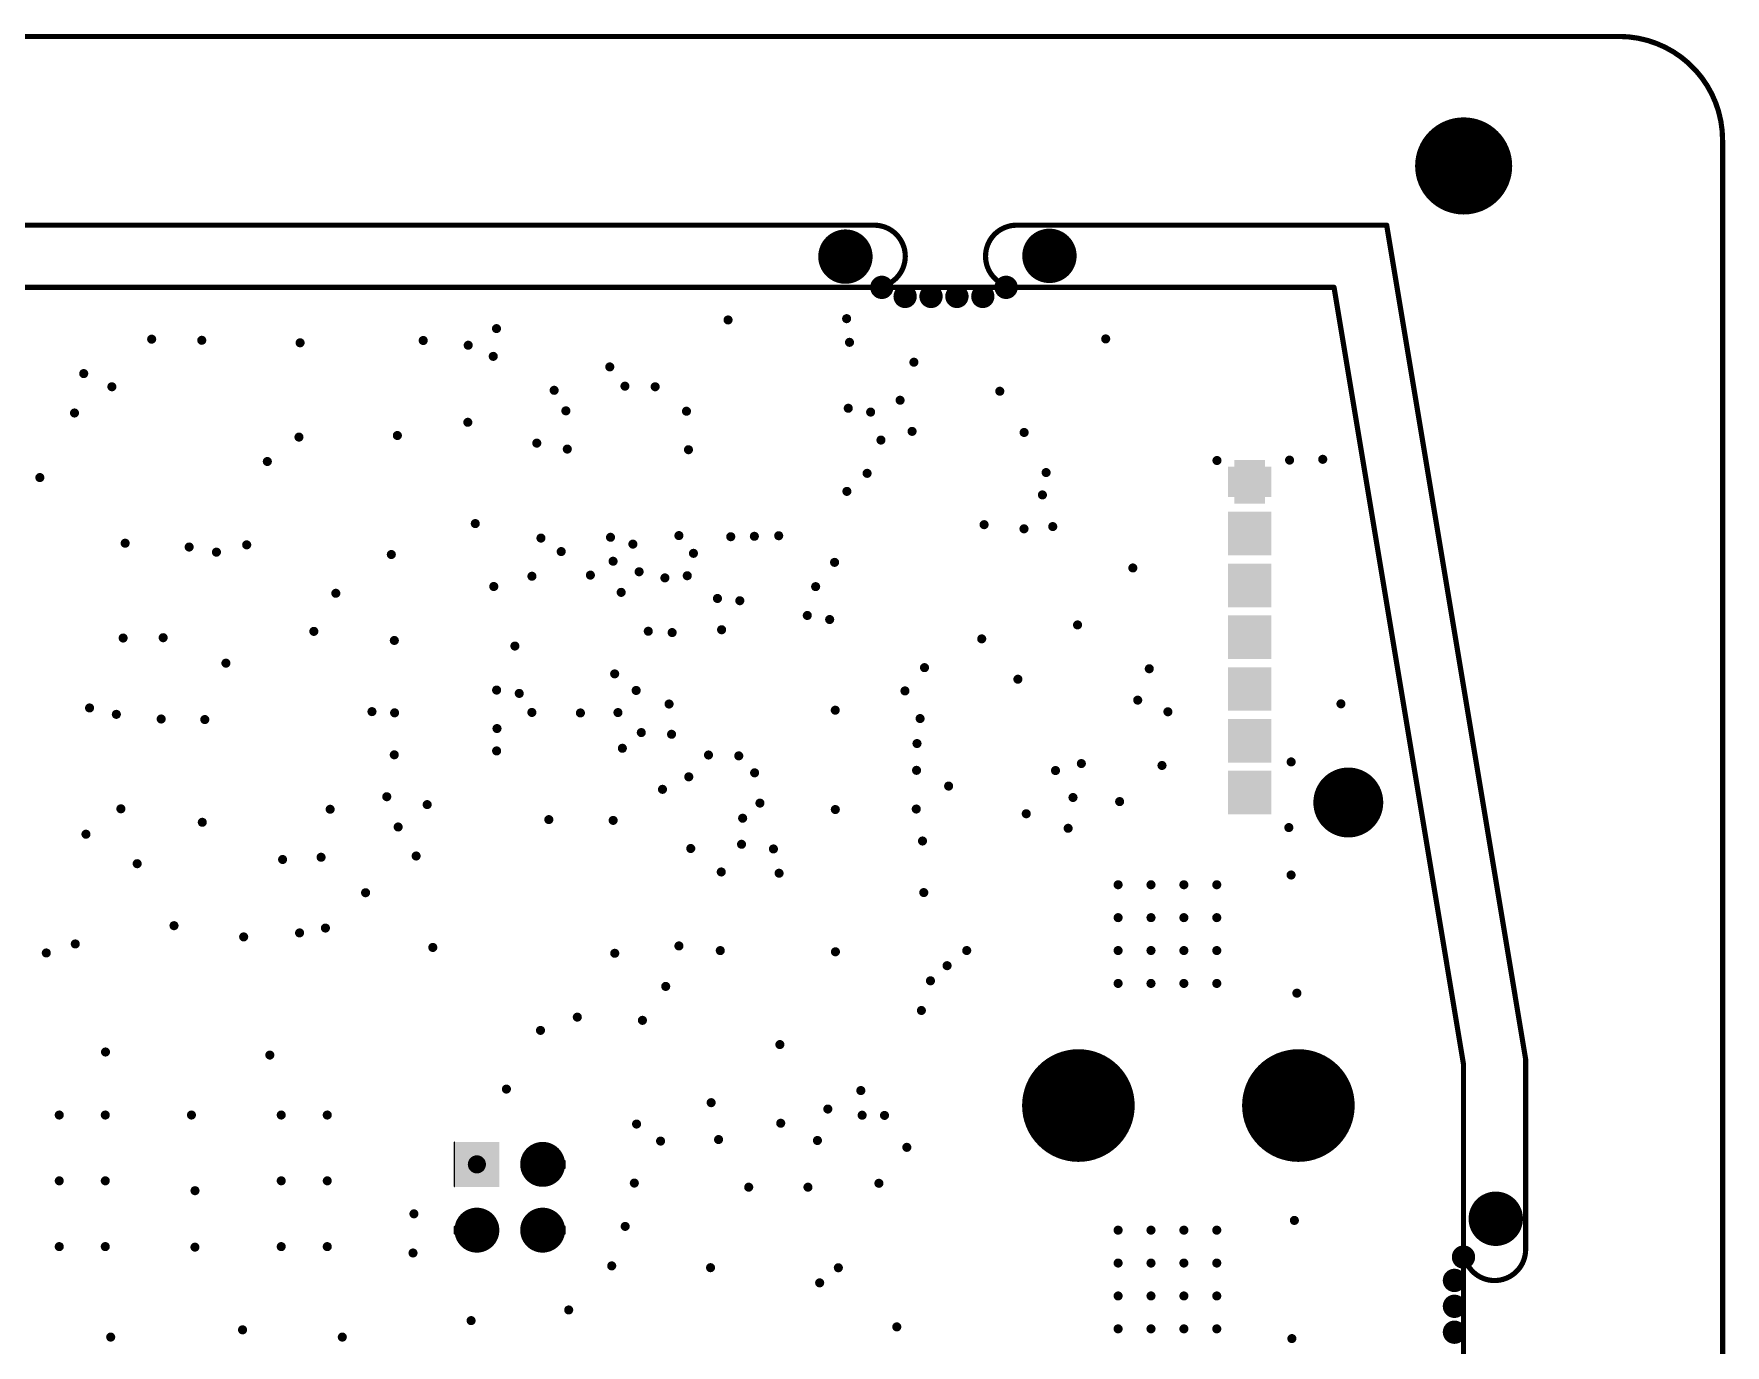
# Model space of a CAD drawing. Header units: inches. Extents: x -10 to 237, y -10 to 218.
# Drawn here: x 172 to 237.3, y 167.2 to 217.8 of the extents above; entities that cross this region are included whole.
import ezdxf

# ---------------------------------------------------------------- set-up
doc = ezdxf.new("R2010")
doc.units = ezdxf.units.IN
doc.header["$MEASUREMENT"] = 0
doc.layers.get('0').update_dxf_attribs({"color": 1})
doc.layers.add('1_DRL', color=12, linetype='Continuous')
doc.layers.add('3_GBS', color=52, linetype='Continuous')

# ---------------------------------------------------------------- blocks, each defined once
blk = doc.blocks.new('D11ROUND0_35001X0_35001')
at = {"const_width": 0.175005}
blk.add_lwpolyline([(0.087502, 0, 1), (-0.087502, 0, 1), (0.087502, 0)], format="xyb", dxfattribs=at)
blk = doc.blocks.new('D12ROUND0_7X0_7')
at = {"const_width": 0.35}
blk.add_lwpolyline([(0.175, 0, 1), (-0.175, 0, 1), (0.175, 0)], format="xyb", dxfattribs=at)
blk = doc.blocks.new('D15ROUND1_6X1_6')
at = {"const_width": 0.8}
blk.add_lwpolyline([(0.4, 0, 1), (-0.4, 0, 1), (0.4, 0)], format="xyb", dxfattribs=at)
blk = doc.blocks.new('D17ROUND4_05X4_05')
at = {"const_width": 2.025}
blk.add_lwpolyline([(1.0125, 0, 1), (-1.0125, 0, 1), (1.0125, 0)], format="xyb", dxfattribs=at)
blk = doc.blocks.new('D18ROUND3_55001X3_55001')
at = {"const_width": 1.775005}
blk.add_lwpolyline([(0.887502, 0, 1), (-0.887502, 0, 1), (0.887502, 0)], format="xyb", dxfattribs=at)
blk = doc.blocks.new('D19ROUND1_8X1_8')
at = {"const_width": 0.9}
blk.add_lwpolyline([(0.45, 0, 1), (-0.45, 0, 1), (0.45, 0)], format="xyb", dxfattribs=at)
blk = doc.blocks.new('D67RECTANGLE1_176X1_68399')
blk.add_solid([(-0.588, -0.841995), (0.588, -0.841995), (-0.588, 0.841995), (0.588, 0.841995)])
blk = doc.blocks.new('D68RECTANGLE1_68399X1_176')
blk.add_solid([(-0.841995, -0.588), (0.841995, -0.588), (-0.841995, 0.588), (0.841995, 0.588)])
blk = doc.blocks.new('D69RECTANGLE1_68399X1_684')
blk.add_solid([(-0.841995, -0.842), (0.841995, -0.842), (-0.841995, 0.842), (0.841995, 0.842)])
blk = doc.blocks.new('D64ROUND1_73479X1_73479')
at = {"const_width": 0.867395}
blk.add_lwpolyline([(0.433698, 0, 1), (-0.433698, 0, 1), (0.433698, 0)], format="xyb", dxfattribs=at)
blk = doc.blocks.new('D71ROUND2_69999X2_69999')
at = {"const_width": 1.349995}
blk.add_lwpolyline([(0.674998, 0, 1), (-0.674998, 0, 1), (0.674998, 0)], format="xyb", dxfattribs=at)
blk = doc.blocks.new('D73RECTANGLE1_73479X1_7348')
blk.add_solid([(-0.867395, -0.8674), (0.867395, -0.8674), (-0.867395, 0.8674), (0.867395, 0.8674)])
blk = doc.blocks.new('D75ROUND4_35X4_35')
at = {"const_width": 2.175}
blk.add_lwpolyline([(1.0875, 0, 1), (-1.0875, 0, 1), (1.0875, 0)], format="xyb", dxfattribs=at)
blk = doc.blocks.new('D81ROUND3_75001X3_75001')
at = {"const_width": 1.875005}
blk.add_lwpolyline([(0.937503, 0, 1), (-0.937503, 0, 1), (0.937503, 0)], format="xyb", dxfattribs=at)
blk = doc.blocks.new('D82ROUND0_9X0_9')
at = {"const_width": 0.45}
blk.add_lwpolyline([(0.225, 0, 1), (-0.225, 0, 1), (0.225, 0)], format="xyb", dxfattribs=at)
blk = doc.blocks.new('D87ROUND2_1X2_1')
at = {"const_width": 1.05}
blk.add_lwpolyline([(0.525, 0, 1), (-0.525, 0, 1), (0.525, 0)], format="xyb", dxfattribs=at)

msp = doc.modelspace()

# ---------------------------------------------------------------- linework, layer by layer
at = {"layer": '3_GBS', "const_width": 0.2}
for points in [[(233.19953, 217.73957), (-5.99999, 217.73957)], [(237.19953, -5.99999), (237.19953, 213.73958)], [(204.43459, 210.45277), (136.27473, 210.45277)], [(209.93458, 210.45277), (224.2264, 210.45277)], [(224.2264, 210.45277), (229.59383, 178.25636)], [(119.79603, 208.05277), (222.19338, 208.05277)], [(222.19338, 208.05277), (227.19462, 178.05291)], [(229.59383, 178.25636), (229.59383, 170.90967)], [(227.19462, 178.05291), (227.18954, 113.86977)]]:
    msp.add_lwpolyline(points, dxfattribs=at)
for points in [[(237.19953, 213.73958, 0.414214), (233.19953, 217.73957)], [(204.43459, 208.05277, 1), (204.43459, 210.45277)], [(209.93458, 208.05277, -0.414214), (208.73458, 209.25277), (208.73458, 209.25277, -0.414214), (209.93458, 210.45277)], [(229.59383, 170.90967, -0.414214), (228.39383, 169.70967), (228.39383, 169.70967, -0.414214), (227.19383, 170.90967)]]:
    msp.add_lwpolyline(points, format="xyb", dxfattribs=at)
at = {"layer": '3_GBS', "const_width": 0.1}
for points in [[(233.14953, 217.73957, 1), (233.24953, 217.73957, 1), (233.14953, 217.73957)], [(233.14953, 217.73957, 1), (233.24953, 217.73957, 1), (233.14953, 217.73957)], [(237.14953, 213.73958, 1), (237.24953, 213.73958, 1), (237.14953, 213.73958)], [(237.14953, 213.73958, 1), (237.24953, 213.73958, 1), (237.14953, 213.73958)], [(237.14953, 213.73958, 1), (237.24953, 213.73958, 1), (237.14953, 213.73958)], [(204.38459, 210.45277, 1), (204.48459, 210.45277, 1), (204.38459, 210.45277)], [(204.38459, 210.45277, 1), (204.48459, 210.45277, 1), (204.38459, 210.45277)], [(209.88458, 210.45277, 1), (209.98458, 210.45277, 1), (209.88458, 210.45277)], [(209.88458, 210.45277, 1), (209.98458, 210.45277, 1), (209.88458, 210.45277)], [(209.88458, 210.45277, 1), (209.98458, 210.45277, 1), (209.88458, 210.45277)], [(224.1764, 210.45277, 1), (224.2764, 210.45277, 1), (224.1764, 210.45277)], [(224.1764, 210.45277, 1), (224.2764, 210.45277, 1), (224.1764, 210.45277)], [(224.1764, 210.45277, 1), (224.2764, 210.45277, 1), (224.1764, 210.45277)], [(204.38459, 208.05277, 1), (204.48459, 208.05277, 1), (204.38459, 208.05277)], [(222.14338, 208.05277, 1), (222.24338, 208.05277, 1), (222.14338, 208.05277)], [(222.14338, 208.05277, 1), (222.24338, 208.05277, 1), (222.14338, 208.05277)], [(222.14338, 208.05277, 1), (222.24338, 208.05277, 1), (222.14338, 208.05277)], [(229.54383, 178.25636, 1), (229.64383, 178.25636, 1), (229.54383, 178.25636)], [(229.54383, 178.25636, 1), (229.64383, 178.25636, 1), (229.54383, 178.25636)], [(229.54383, 178.25636, 1), (229.64383, 178.25636, 1), (229.54383, 178.25636)], [(227.14462, 178.05291, 1), (227.24462, 178.05291, 1), (227.14462, 178.05291)], [(227.14462, 178.05291, 1), (227.24462, 178.05291, 1), (227.14462, 178.05291)], [(227.14462, 178.05291, 1), (227.24462, 178.05291, 1), (227.14462, 178.05291)], [(227.14383, 170.90967, 1), (227.24383, 170.90967, 1), (227.14383, 170.90967)], [(227.14383, 170.90967, 1), (227.24383, 170.90967, 1), (227.14383, 170.90967)], [(229.54383, 170.90967, 1), (229.64383, 170.90967, 1), (229.54383, 170.90967)], [(229.54383, 170.90967, 1), (229.64383, 170.90967, 1), (229.54383, 170.90967)]]:
    msp.add_lwpolyline(points, format="xyb", close=True, dxfattribs=at)
at = {"layer": '3_GBS'}
for points in [[(188.23098, 173.34297), (188.23098, 175.04658), (188.21602, 175.04658), (188.21602, 173.34297)], [(192.50351, 174.0529), (192.50351, 174.33665), (192.48855, 174.33665), (192.48855, 174.0529)], [(188.23098, 171.5129), (188.23098, 171.79665), (188.21602, 171.79665), (188.21602, 171.5129)], [(192.50351, 171.5129), (192.50351, 171.79665), (192.48855, 171.79665), (192.48855, 171.5129)]]:
    msp.add_lwpolyline(points, close=True, dxfattribs=at)

# ---------------------------------------------------------------- block references
at = {"layer": '1_DRL'}
for name, p in [('D18ROUND3_55001X3_55001', (227.19955, 212.73958)), ('D19ROUND1_8X1_8', (203.32304, 209.23857)), ('D19ROUND1_8X1_8', (211.20222, 209.26859)), ('D12ROUND0_7X0_7', (204.72916, 208.05277)), ('D12ROUND0_7X0_7', (209.52917, 208.0528)), ('D12ROUND0_7X0_7', (205.62918, 207.70278)), ('D12ROUND0_7X0_7', (206.62918, 207.70278)), ('D12ROUND0_7X0_7', (207.62918, 207.70278)), ('D12ROUND0_7X0_7', (208.62917, 207.70278)), ('D11ROUND0_35001X0_35001', (189.84669, 206.46039)), ('D11ROUND0_35001X0_35001', (198.79003, 206.79313)), ('D11ROUND0_35001X0_35001', (203.36965, 206.84393)), ('D11ROUND0_35001X0_35001', (176.52947, 206.05145)), ('D11ROUND0_35001X0_35001', (178.46495, 206.00827)), ('D11ROUND0_35001X0_35001', (182.26225, 205.91175)), ('D11ROUND0_35001X0_35001', (187.01713, 206.00065)), ('D11ROUND0_35001X0_35001', (188.75449, 205.81777)), ('D11ROUND0_35001X0_35001', (203.48141, 205.92953)), ('D11ROUND0_35001X0_35001', (213.37471, 206.06161)), ('D11ROUND0_35001X0_35001', (189.72223, 205.38851)), ('D11ROUND0_35001X0_35001', (194.22311, 204.98211)), ('D11ROUND0_35001X0_35001', (205.96807, 205.16245)), ('D11ROUND0_35001X0_35001', (173.90565, 204.72303)), ('D11ROUND0_35001X0_35001', (174.99277, 204.21503)), ('D11ROUND0_35001X0_35001', (192.07427, 204.07787)), ('D11ROUND0_35001X0_35001', (194.80731, 204.23789)), ('D11ROUND0_35001X0_35001', (195.97571, 204.21503)), ('D11ROUND0_35001X0_35001', (205.43467, 203.69433)), ('D11ROUND0_35001X0_35001', (209.28531, 204.04231)), ('D11ROUND0_35001X0_35001', (173.55005, 203.20157)), ('D11ROUND0_35001X0_35001', (192.52639, 203.28539)), ('D11ROUND0_35001X0_35001', (197.18475, 203.27015)), ('D11ROUND0_35001X0_35001', (203.43315, 203.38445)), ('D11ROUND0_35001X0_35001', (204.29675, 203.23713)), ('D11ROUND0_35001X0_35001', (186.01891, 202.33289)), ('D11ROUND0_35001X0_35001', (188.73925, 202.84343)), ('D11ROUND0_35001X0_35001', (205.89695, 202.49291)), ('D11ROUND0_35001X0_35001', (210.22511, 202.44973)), ('D11ROUND0_35001X0_35001', (182.21907, 202.27193)), ('D11ROUND0_35001X0_35001', (191.40371, 202.03825)), ('D11ROUND0_35001X0_35001', (192.58227, 201.80965)), ('D11ROUND0_35001X0_35001', (197.26095, 201.78425)), ('D11ROUND0_35001X0_35001', (204.69553, 202.15763)), ('D11ROUND0_35001X0_35001', (180.99733, 201.32959)), ('D11ROUND0_35001X0_35001', (217.67239, 201.36769)), ('D11ROUND0_35001X0_35001', (220.47655, 201.38293)), ('D11ROUND0_35001X0_35001', (221.75671, 201.41341)), ('D11ROUND0_35001X0_35001', (172.21147, 200.70983)), ('D11ROUND0_35001X0_35001', (204.15959, 200.87239)), ('D11ROUND0_35001X0_35001', (211.07347, 200.90287)), ('D11ROUND0_35001X0_35001', (203.37981, 200.17643)), ('D11ROUND0_35001X0_35001', (210.93123, 200.03927)), ('D11ROUND0_35001X0_35001', (189.02881, 198.93183)), ('D11ROUND0_35001X0_35001', (194.25105, 198.40351)), ('D11ROUND0_35001X0_35001', (196.89265, 198.46955)), ('D11ROUND0_35001X0_35001', (198.89417, 198.42637)), ('D11ROUND0_35001X0_35001', (199.80603, 198.44161)), ('D11ROUND0_35001X0_35001', (200.74583, 198.46447)), ('D11ROUND0_35001X0_35001', (208.67825, 198.89119)), ('D11ROUND0_35001X0_35001', (210.22003, 198.73117)), ('D11ROUND0_35001X0_35001', (211.33001, 198.81753)), ('D11ROUND0_35001X0_35001', (175.50585, 198.17491)), ('D11ROUND0_35001X0_35001', (177.97727, 198.02759)), ('D11ROUND0_35001X0_35001', (179.03137, 197.82947)), ('D11ROUND0_35001X0_35001', (180.19977, 198.11141)), ('D11ROUND0_35001X0_35001', (191.56373, 198.37303)), ('D11ROUND0_35001X0_35001', (192.34605, 197.85233)), ('D11ROUND0_35001X0_35001', (195.11465, 198.13935)), ('D11ROUND0_35001X0_35001', (197.45399, 197.78375)), ('D11ROUND0_35001X0_35001', (185.78523, 197.73803)), ('D11ROUND0_35001X0_35001', (194.35011, 197.47895)), ('D11ROUND0_35001X0_35001', (202.90483, 197.43577)), ('D11ROUND0_35001X0_35001', (214.42373, 197.21987)), ('D11ROUND0_35001X0_35001', (189.74255, 196.50359)), ('D11ROUND0_35001X0_35001', (191.21575, 196.89983)), ('D11ROUND0_35001X0_35001', (193.47381, 196.94301)), ('D11ROUND0_35001X0_35001', (195.35595, 197.07255)), ('D11ROUND0_35001X0_35001', (196.35163, 196.83633)), ('D11ROUND0_35001X0_35001', (197.21523, 196.92015)), ('D11ROUND0_35001X0_35001', (202.17331, 196.49851)), ('D11ROUND0_35001X0_35001', (183.64147, 196.24197)), ('D11ROUND0_35001X0_35001', (194.66253, 196.27753)), ('D11ROUND0_35001X0_35001', (198.38109, 196.04131)), ('D11ROUND0_35001X0_35001', (199.24469, 195.95495)), ('D11ROUND0_35001X0_35001', (201.85073, 195.38599)), ('D11ROUND0_35001X0_35001', (202.71433, 195.22851)), ('D11ROUND0_35001X0_35001', (175.42711, 194.51477)), ('D11ROUND0_35001X0_35001', (176.97397, 194.52747)), ('D11ROUND0_35001X0_35001', (182.79311, 194.77131)), ('D11ROUND0_35001X0_35001', (195.70901, 194.77639)), ('D11ROUND0_35001X0_35001', (196.63103, 194.72559)), ('D11ROUND0_35001X0_35001', (198.54111, 194.83481)), ('D11ROUND0_35001X0_35001', (208.58681, 194.48175)), ('D11ROUND0_35001X0_35001', (212.28759, 195.02023)), ('D11ROUND0_35001X0_35001', (185.90207, 194.42079)), ('D11ROUND0_35001X0_35001', (190.55789, 194.20489)), ('D11ROUND0_35001X0_35001', (179.39713, 193.54449)), ('D11ROUND0_35001X0_35001', (206.37701, 193.37177)), ('D11ROUND0_35001X0_35001', (215.05873, 193.32859)), ('D11ROUND0_35001X0_35001', (194.41107, 193.13047)), ('D11ROUND0_35001X0_35001', (209.98381, 192.92473)), ('D11ROUND0_35001X0_35001', (189.85177, 192.50563)), ('D11ROUND0_35001X0_35001', (190.72553, 192.37609)), ('D11ROUND0_35001X0_35001', (195.24165, 192.49039)), ('D11ROUND0_35001X0_35001', (196.51165, 191.96715)), ('D11ROUND0_35001X0_35001', (205.62263, 192.47261)), ('D11ROUND0_35001X0_35001', (214.61169, 192.11701)), ('D11ROUND0_35001X0_35001', (222.46029, 191.97477)), ('D11ROUND0_35001X0_35001', (174.13171, 191.81475)), ('D11ROUND0_35001X0_35001', (175.16549, 191.56837)), ('D11ROUND0_35001X0_35001', (176.89777, 191.38803)), ('D11ROUND0_35001X0_35001', (178.58179, 191.36771)), ('D11ROUND0_35001X0_35001', (185.03847, 191.67251)), ('D11ROUND0_35001X0_35001', (185.91223, 191.62679)), ('D11ROUND0_35001X0_35001', (191.21321, 191.64203)), ('D11ROUND0_35001X0_35001', (193.08773, 191.62171)), ('D11ROUND0_35001X0_35001', (194.53807, 191.63695)), ('D11ROUND0_35001X0_35001', (202.93023, 191.72839)), ('D11ROUND0_35001X0_35001', (206.20683, 191.40581)), ('D11ROUND0_35001X0_35001', (215.77755, 191.66743)), ('D11ROUND0_35001X0_35001', (189.86701, 191.01973)), ('D11ROUND0_35001X0_35001', (195.43977, 190.86479)), ('D11ROUND0_35001X0_35001', (196.60817, 190.79875)), ('D11ROUND0_35001X0_35001', (185.89953, 190.00627)), ('D11ROUND0_35001X0_35001', (189.85177, 190.15613)), ('D11ROUND0_35001X0_35001', (194.70825, 190.25773)), ('D11ROUND0_35001X0_35001', (198.03565, 189.99865)), ('D11ROUND0_35001X0_35001', (199.20405, 189.96563)), ('D11ROUND0_35001X0_35001', (206.08745, 190.44061)), ('D11ROUND0_35001X0_35001', (199.81619, 189.31031)), ('D11ROUND0_35001X0_35001', (206.06967, 189.40683)), ('D11ROUND0_35001X0_35001', (211.43669, 189.39921)), ('D11ROUND0_35001X0_35001', (212.43491, 189.66845)), ('D11ROUND0_35001X0_35001', (215.54895, 189.59479)), ('D11ROUND0_35001X0_35001', (220.53751, 189.73195)), ('D11ROUND0_35001X0_35001', (196.25765, 188.67277)), ('D11ROUND0_35001X0_35001', (197.27365, 189.15537)), ('D11ROUND0_35001X0_35001', (207.30919, 188.79977)), ('D15ROUND1_6X1_6', (222.74477, 188.16477)), ('D11ROUND0_35001X0_35001', (185.60997, 188.38829)), ('D11ROUND0_35001X0_35001', (187.16953, 188.08349)), ('D11ROUND0_35001X0_35001', (200.02193, 188.14191)), ('D11ROUND0_35001X0_35001', (212.11233, 188.35781)), ('D11ROUND0_35001X0_35001', (213.91319, 188.20033)), ('D11ROUND0_35001X0_35001', (175.34075, 187.92093)), ('D11ROUND0_35001X0_35001', (178.48527, 187.40023)), ('D11ROUND0_35001X0_35001', (183.42303, 187.90315)), ('D11ROUND0_35001X0_35001', (191.86853, 187.50437)), ('D11ROUND0_35001X0_35001', (194.35265, 187.47389)), ('D11ROUND0_35001X0_35001', (199.35391, 187.55771)), ('D11ROUND0_35001X0_35001', (202.93277, 187.89299)), ('D11ROUND0_35001X0_35001', (206.05951, 187.91331)), ('D11ROUND0_35001X0_35001', (210.30639, 187.73043)), ('D11ROUND0_35001X0_35001', (173.99201, 186.94049)), ('D11ROUND0_35001X0_35001', (186.04939, 187.21989)), ('D11ROUND0_35001X0_35001', (206.30081, 186.67887)), ('D11ROUND0_35001X0_35001', (211.92437, 187.16909)), ('D11ROUND0_35001X0_35001', (220.44861, 187.19703)), ('D11ROUND0_35001X0_35001', (183.07251, 186.05149)), ('D11ROUND0_35001X0_35001', (186.74281, 186.09975)), ('D11ROUND0_35001X0_35001', (197.34985, 186.38931)), ('D11ROUND0_35001X0_35001', (199.31073, 186.55187)), ('D11ROUND0_35001X0_35001', (200.54263, 186.37153)), ('D11ROUND0_35001X0_35001', (175.97067, 185.80257)), ('D11ROUND0_35001X0_35001', (181.58661, 185.96513)), ('D11ROUND0_35001X0_35001', (198.52841, 185.48253)), ('D11ROUND0_35001X0_35001', (200.76107, 185.43427)), ('D11ROUND0_35001X0_35001', (220.53497, 185.36569)), ('D11ROUND0_35001X0_35001', (206.34907, 184.68751)), ('D11ROUND0_35001X0_35001', (213.85477, 184.98977)), ('D11ROUND0_35001X0_35001', (215.12477, 184.98977)), ('D11ROUND0_35001X0_35001', (216.39477, 184.98977)), ('D11ROUND0_35001X0_35001', (217.66477, 184.98977)), ('D11ROUND0_35001X0_35001', (184.79209, 184.68243)), ('D11ROUND0_35001X0_35001', (177.39307, 183.40989)), ('D11ROUND0_35001X0_35001', (213.85477, 183.71977)), ('D11ROUND0_35001X0_35001', (215.12477, 183.71977)), ('D11ROUND0_35001X0_35001', (216.39477, 183.71977)), ('D11ROUND0_35001X0_35001', (217.66477, 183.71977)), ('D11ROUND0_35001X0_35001', (180.08293, 182.97555)), ('D11ROUND0_35001X0_35001', (182.24193, 183.13049)), ('D11ROUND0_35001X0_35001', (183.24015, 183.31845)), ('D11ROUND0_35001X0_35001', (172.46039, 182.35579)), ('D11ROUND0_35001X0_35001', (173.58053, 182.70377)), ('D11ROUND0_35001X0_35001', (187.38797, 182.56915)), ('D11ROUND0_35001X0_35001', (194.41361, 182.34309)), ('D11ROUND0_35001X0_35001', (196.89265, 182.62757)), ('D11ROUND0_35001X0_35001', (198.49031, 182.44723)), ('D11ROUND0_35001X0_35001', (202.93785, 182.40151)), ('D11ROUND0_35001X0_35001', (208.00769, 182.44977)), ('D11ROUND0_35001X0_35001', (213.85477, 182.44977)), ('D11ROUND0_35001X0_35001', (215.12477, 182.44977)), ('D11ROUND0_35001X0_35001', (216.39477, 182.44977)), ('D11ROUND0_35001X0_35001', (217.66477, 182.44977)), ('D11ROUND0_35001X0_35001', (207.24823, 181.86557)), ('D11ROUND0_35001X0_35001', (196.38211, 181.06547)), ('D11ROUND0_35001X0_35001', (206.60815, 181.28137)), ('D11ROUND0_35001X0_35001', (213.85477, 181.17977)), ('D11ROUND0_35001X0_35001', (215.12477, 181.17977)), ('D11ROUND0_35001X0_35001', (216.39477, 181.17977)), ('D11ROUND0_35001X0_35001', (217.66477, 181.17977)), ('D11ROUND0_35001X0_35001', (220.75849, 180.80385)), ('D11ROUND0_35001X0_35001', (206.25763, 180.13583)), ('D11ROUND0_35001X0_35001', (192.96835, 179.87929)), ('D11ROUND0_35001X0_35001', (195.48295, 179.75483)), ('D11ROUND0_35001X0_35001', (191.54595, 179.36621)), ('D11ROUND0_35001X0_35001', (200.79155, 178.82011)), ('D11ROUND0_35001X0_35001', (174.74639, 178.53309)), ('D11ROUND0_35001X0_35001', (181.09385, 178.41371)), ('D17ROUND4_05X4_05', (212.32061, 176.46553)), ('D17ROUND4_05X4_05', (220.81691, 176.46553)), ('D11ROUND0_35001X0_35001', (190.23023, 177.10053)), ('D11ROUND0_35001X0_35001', (203.91829, 177.04465)), ('D11ROUND0_35001X0_35001', (198.13725, 176.57729)), ('D11ROUND0_35001X0_35001', (202.64321, 176.33091)), ('D11ROUND0_35001X0_35001', (172.96077, 176.09977)), ('D11ROUND0_35001X0_35001', (174.73877, 176.09977)), ('D11ROUND0_35001X0_35001', (178.06617, 176.09977)), ('D11ROUND0_35001X0_35001', (181.53327, 176.09977)), ('D11ROUND0_35001X0_35001', (183.31127, 176.09977)), ('D11ROUND0_35001X0_35001', (195.25689, 175.75179)), ('D11ROUND0_35001X0_35001', (200.82457, 175.78227)), ('D11ROUND0_35001X0_35001', (203.96909, 176.09215)), ('D11ROUND0_35001X0_35001', (204.83269, 176.08453)), ('D11ROUND0_35001X0_35001', (196.18399, 175.09393)), ('D11ROUND0_35001X0_35001', (198.42427, 175.15235)), ('D11ROUND0_35001X0_35001', (202.24189, 175.11679)), ('D12ROUND0_7X0_7', (189.08977, 174.19477)), ('D12ROUND0_7X0_7', (191.62977, 174.19477)), ('D11ROUND0_35001X0_35001', (205.69375, 174.85263)), ('D11ROUND0_35001X0_35001', (172.96077, 173.55977)), ('D11ROUND0_35001X0_35001', (174.73877, 173.55977)), ('D11ROUND0_35001X0_35001', (178.20333, 173.17877)), ('D11ROUND0_35001X0_35001', (181.53327, 173.55977)), ('D11ROUND0_35001X0_35001', (183.31127, 173.55977)), ('D11ROUND0_35001X0_35001', (195.17053, 173.47341)), ('D11ROUND0_35001X0_35001', (199.58759, 173.31339)), ('D11ROUND0_35001X0_35001', (201.87613, 173.31339)), ('D11ROUND0_35001X0_35001', (204.61679, 173.46325)), ('D11ROUND0_35001X0_35001', (186.65899, 172.28469)), ('D19ROUND1_8X1_8', (228.43932, 172.09508)), ('D12ROUND0_7X0_7', (189.08977, 171.65477)), ('D12ROUND0_7X0_7', (191.62977, 171.65477)), ('D11ROUND0_35001X0_35001', (194.81747, 171.79955)), ('D11ROUND0_35001X0_35001', (213.85477, 171.65477)), ('D11ROUND0_35001X0_35001', (215.12477, 171.65477)), ('D11ROUND0_35001X0_35001', (216.39477, 171.65477)), ('D11ROUND0_35001X0_35001', (217.66477, 171.65477)), ('D11ROUND0_35001X0_35001', (220.66197, 172.03069)), ('D11ROUND0_35001X0_35001', (172.96077, 171.01977)), ('D11ROUND0_35001X0_35001', (174.73877, 171.01977)), ('D11ROUND0_35001X0_35001', (178.20079, 170.99945)), ('D11ROUND0_35001X0_35001', (181.53327, 171.01977)), ('D11ROUND0_35001X0_35001', (183.31127, 171.01977)), ('D11ROUND0_35001X0_35001', (186.62343, 170.77339)), ('D11ROUND0_35001X0_35001', (213.85477, 170.38477)), ('D11ROUND0_35001X0_35001', (215.12477, 170.38477)), ('D11ROUND0_35001X0_35001', (216.39477, 170.38477)), ('D11ROUND0_35001X0_35001', (217.66477, 170.38477)), ('D12ROUND0_7X0_7', (227.19383, 170.61508)), ('D11ROUND0_35001X0_35001', (194.29677, 170.27555)), ('D11ROUND0_35001X0_35001', (198.11439, 170.20697)), ('D11ROUND0_35001X0_35001', (203.04961, 170.20443)), ('D12ROUND0_7X0_7', (226.84384, 169.71508)), ('D11ROUND0_35001X0_35001', (202.32825, 169.62023)), ('D11ROUND0_35001X0_35001', (213.85477, 169.11477)), ('D11ROUND0_35001X0_35001', (215.12477, 169.11477)), ('D11ROUND0_35001X0_35001', (216.39477, 169.11477)), ('D11ROUND0_35001X0_35001', (217.66477, 169.11477)), ('D11ROUND0_35001X0_35001', (192.63561, 168.57375)), ('D12ROUND0_7X0_7', (226.84384, 168.71508)), ('D11ROUND0_35001X0_35001', (180.03975, 167.80667)), ('D11ROUND0_35001X0_35001', (188.86625, 168.16227)), ('D11ROUND0_35001X0_35001', (205.30767, 167.92097)), ('D11ROUND0_35001X0_35001', (213.85477, 167.84477)), ('D11ROUND0_35001X0_35001', (215.12477, 167.84477)), ('D11ROUND0_35001X0_35001', (216.39477, 167.84477)), ('D11ROUND0_35001X0_35001', (217.66477, 167.84477)), ('D12ROUND0_7X0_7', (226.84384, 167.71508)), ('D11ROUND0_35001X0_35001', (174.94705, 167.52727)), ('D11ROUND0_35001X0_35001', (183.89293, 167.52727)), ('D11ROUND0_35001X0_35001', (220.56545, 167.46885))]:
    msp.add_blockref(name, p, dxfattribs=at)
at = {"layer": '3_GBS'}
for name, p in [('D81ROUND3_75001X3_75001', (227.19955, 212.73958)), ('D87ROUND2_1X2_1', (203.32304, 209.23857)), ('D87ROUND2_1X2_1', (211.20222, 209.26859)), ('D82ROUND0_9X0_9', (204.72916, 208.05277)), ('D82ROUND0_9X0_9', (209.52917, 208.0528)), ('D82ROUND0_9X0_9', (205.62918, 207.70278)), ('D82ROUND0_9X0_9', (206.62918, 207.70278)), ('D82ROUND0_9X0_9', (207.62918, 207.70278)), ('D82ROUND0_9X0_9', (208.62917, 207.70278)), ('D67RECTANGLE1_176X1_68399', (218.93477, 200.54727)), ('D68RECTANGLE1_68399X1_176', (218.93477, 200.54727)), ('D69RECTANGLE1_68399X1_684', (218.93477, 198.54829)), ('D69RECTANGLE1_68399X1_684', (218.93477, 196.54677)), ('D69RECTANGLE1_68399X1_684', (218.93477, 194.54779)), ('D69RECTANGLE1_68399X1_684', (218.93477, 192.54627)), ('D69RECTANGLE1_68399X1_684', (218.93477, 190.54729)), ('D71ROUND2_69999X2_69999', (222.74477, 188.16477)), ('D69RECTANGLE1_68399X1_684', (218.93477, 188.54831)), ('D75ROUND4_35X4_35', (212.32061, 176.46553)), ('D75ROUND4_35X4_35', (220.81691, 176.46553)), ('D73RECTANGLE1_73479X1_7348', (189.08977, 174.19477)), ('D64ROUND1_73479X1_73479', (191.62977, 174.19477)), ('D87ROUND2_1X2_1', (228.43932, 172.09508)), ('D64ROUND1_73479X1_73479', (189.08977, 171.65477)), ('D64ROUND1_73479X1_73479', (191.62977, 171.65477)), ('D82ROUND0_9X0_9', (227.19383, 170.61508)), ('D82ROUND0_9X0_9', (226.84384, 169.71508)), ('D82ROUND0_9X0_9', (226.84384, 168.71508)), ('D82ROUND0_9X0_9', (226.84384, 167.71508))]:
    msp.add_blockref(name, p, dxfattribs=at)

doc.saveas('drawing.dxf')
